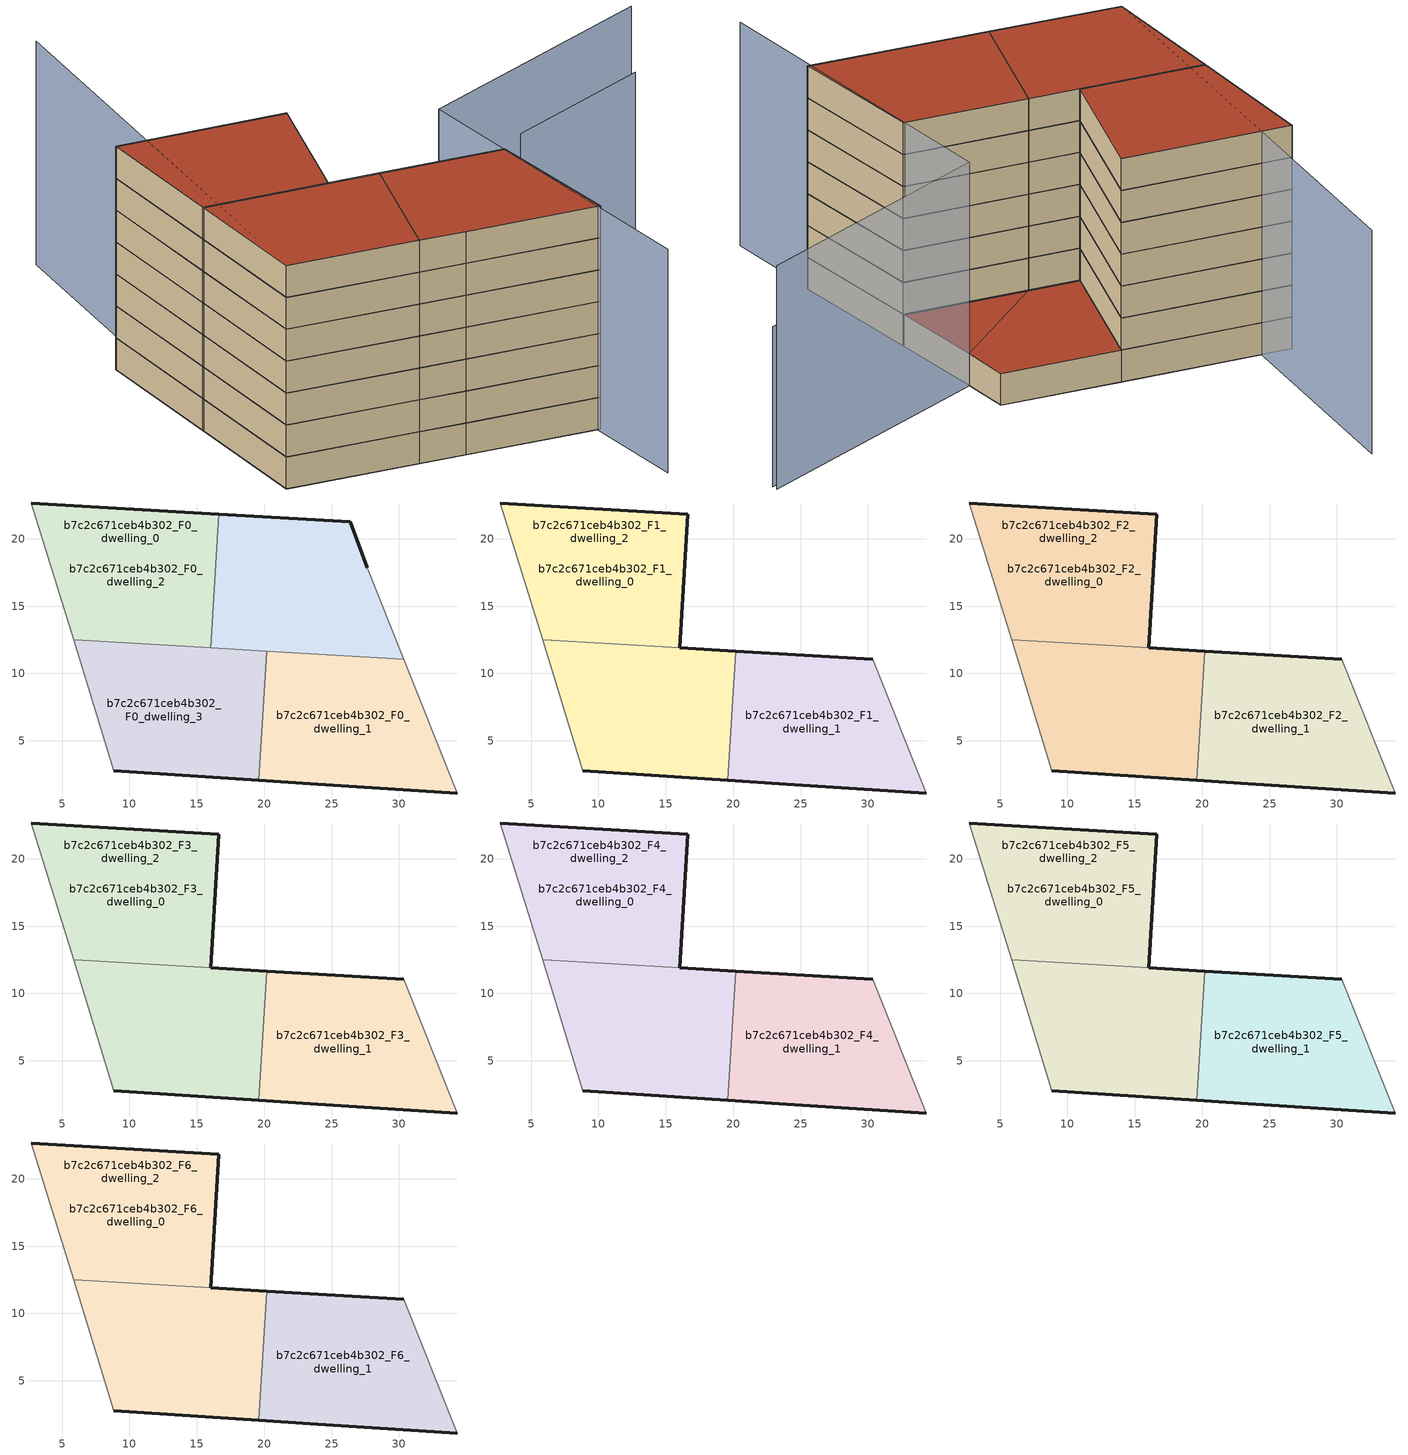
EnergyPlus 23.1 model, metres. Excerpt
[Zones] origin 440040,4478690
b7c2c671ceb4b302_F0_dwelling_0
 floor ground (EU_floor_Construction): 16.02,11.89 16.61,21.83 2.72,22.65 5.85,12.5 z0; 19.62,2.08 16.02,11.89 5.85,12.5 8.85,2.8 z0; 19.62,2.08 20.19,11.64 16.02,11.89 z0; 27.65,17.85 26.39,21.24 16.61,21.83 16.02,11.89 20.19,11.65 z0; 30.37,11.04 27.65,17.85 20.19,11.65 z0
 wall outside (EU_wall_Construction): 19.62,2.08 8.85,2.8 z0:3
 wall adiabatic (EU_wall_Construction): 8.85,2.8 5.85,12.5 z0:3
 wall to b7c2c671ceb4b302_F0_dwelling_1 (EU_wall_Construction): 20.19,11.64 19.62,2.08 z0:3
 wall to b7c2c671ceb4b302_F0_dwelling_2 (EU_wall_Construction): 5.85,12.5 16.02,11.89 z0:3
 wall to b7c2c671ceb4b302_F0_dwelling_3 (EU_wall_Construction): 16.02,11.89 20.19,11.64 z0:3
 roof outside (EU_floor_Construction): 26.39,21.24 27.65,17.85 20.19,11.64 16.02,11.89 16.61,21.83 z3
b7c2c671ceb4b302_F0_dwelling_1
 floor ground (EU_floor_Construction): 34.33,1.13 30.37,11.04 20.19,11.64 19.62,2.08 23.4,1.83 z0
 wall outside (EU_wall_Construction): 34.33,1.13 23.4,1.83 19.62,2.08 z0:3
 wall adiabatic (EU_wall_Construction): 30.37,11.04 34.33,1.13 z0:3
 wall to b7c2c671ceb4b302_F0_dwelling_3 (EU_wall_Construction): 20.19,11.64 30.37,11.04 z0:3
b7c2c671ceb4b302_F0_dwelling_2
 floor ground (EU_floor_Construction): 16.02,11.89 16.61,21.83 2.72,22.65 5.85,12.5 z0; 19.62,2.08 20.19,11.64 5.85,12.5 8.85,2.8 z0
 wall outside (EU_wall_Construction): 2.72,22.65 16.61,21.83 z0:3
 wall adiabatic (EU_wall_Construction): 5.85,12.5 2.72,22.65 z0:3
 wall to b7c2c671ceb4b302_F0_dwelling_3 (EU_wall_Construction): 16.61,21.83 16.02,11.89 z0:3
b7c2c671ceb4b302_F0_dwelling_3
 floor ground (EU_floor_Construction): 19.62,2.08 16.02,11.89 5.85,12.5 8.85,2.8 z0; 19.62,2.08 20.19,11.64 16.02,11.89 z0; 27.65,17.85 26.39,21.24 16.61,21.83 16.02,11.89 20.19,11.65 z0; 30.37,11.04 27.65,17.85 20.19,11.65 z0
 wall outside (EU_wall_Construction): 16.61,21.83 26.39,21.24 27.65,17.85 z0:3
 wall adiabatic (EU_wall_Construction): 27.65,17.85 30.37,11.04 z0:3
 ceiling adiabatic (EU_roof_Construction): 16.02,11.89 19.62,2.08 8.85,2.8 5.85,12.5 z3; 20.19,11.64 19.62,2.08 16.02,11.89 z3
 roof outside (EU_roof_Construction): 26.39,21.24 27.65,17.85 20.19,11.64 16.02,11.89 16.61,21.83 z3; 27.65,17.85 30.37,11.04 20.19,11.65 z3
b7c2c671ceb4b302_F1_dwelling_0
 floor to b7c2c671ceb4b302_F0_dwelling_0 (EU_floor_Construction): 19.62,2.08 20.19,11.64 5.85,12.5 8.85,2.8 z3
 floor adiabatic (EU_floor_Construction): 16.02,11.89 16.61,21.83 2.72,22.65 5.85,12.5 z3
 wall outside (EU_wall_Construction): 19.62,2.08 8.85,2.8 / 16.02,11.89 20.19,11.64 z3:6
 wall adiabatic (EU_wall_Construction): 8.85,2.8 5.85,12.5 z3:6
 wall to b7c2c671ceb4b302_F1_dwelling_1 (EU_wall_Construction): 20.19,11.64 19.62,2.08 z3:6
 wall to b7c2c671ceb4b302_F1_dwelling_2 (EU_wall_Construction): 5.85,12.5 16.02,11.89 z3:6
b7c2c671ceb4b302_F1_dwelling_1
 floor to b7c2c671ceb4b302_F0_dwelling_1 (EU_floor_Construction): 34.33,1.13 30.37,11.04 20.19,11.64 19.62,2.08 23.4,1.83 z3
 wall outside (EU_wall_Construction): 34.33,1.13 23.4,1.83 19.62,2.08 / 20.19,11.64 30.37,11.04 z3:6
 wall adiabatic (EU_wall_Construction): 30.37,11.04 34.33,1.13 z3:6
b7c2c671ceb4b302_F1_dwelling_2
 floor to b7c2c671ceb4b302_F0_dwelling_2 (EU_floor_Construction): 16.02,11.89 16.61,21.83 2.72,22.65 5.85,12.5 z3; 19.62,2.08 20.19,11.64 5.85,12.5 8.85,2.8 z3
 wall outside (EU_wall_Construction): 2.72,22.65 16.61,21.83 16.02,11.89 z3:6
 wall adiabatic (EU_wall_Construction): 5.85,12.5 2.72,22.65 z3:6
b7c2c671ceb4b302_F2_dwelling_0
 floor adiabatic (EU_floor_Construction): 19.62,2.08 20.19,11.64 5.85,12.5 8.85,2.8 z6; 16.02,11.89 16.61,21.83 2.72,22.65 5.85,12.5 z6
 wall outside (EU_wall_Construction): 19.62,2.08 8.85,2.8 / 16.02,11.89 20.19,11.64 z6:9
 wall adiabatic (EU_wall_Construction): 8.85,2.8 5.85,12.5 z6:9
 wall to b7c2c671ceb4b302_F2_dwelling_1 (EU_wall_Construction): 20.19,11.64 19.62,2.08 z6:9
 wall to b7c2c671ceb4b302_F2_dwelling_2 (EU_wall_Construction): 5.85,12.5 16.02,11.89 z6:9
b7c2c671ceb4b302_F2_dwelling_1
 floor to b7c2c671ceb4b302_F1_dwelling_1 (EU_floor_Construction): 34.33,1.13 30.37,11.04 20.19,11.64 19.62,2.08 23.4,1.83 z6
 wall outside (EU_wall_Construction): 34.33,1.13 23.4,1.83 19.62,2.08 / 20.19,11.64 30.37,11.04 z6:9
 wall adiabatic (EU_wall_Construction): 30.37,11.04 34.33,1.13 z6:9
b7c2c671ceb4b302_F2_dwelling_2
 floor to b7c2c671ceb4b302_F1_dwelling_2 (EU_floor_Construction): 16.02,11.89 16.61,21.83 2.72,22.65 5.85,12.5 z6; 19.62,2.08 20.19,11.64 5.85,12.5 8.85,2.8 z6
 wall outside (EU_wall_Construction): 2.72,22.65 16.61,21.83 16.02,11.89 z6:9
 wall adiabatic (EU_wall_Construction): 5.85,12.5 2.72,22.65 z6:9
b7c2c671ceb4b302_F3_dwelling_0
 floor adiabatic (EU_floor_Construction): 19.62,2.08 20.19,11.64 5.85,12.5 8.85,2.8 z9; 16.02,11.89 16.61,21.83 2.72,22.65 5.85,12.5 z9
 wall outside (EU_wall_Construction): 19.62,2.08 8.85,2.8 / 16.02,11.89 20.19,11.64 z9:12
 wall adiabatic (EU_wall_Construction): 8.85,2.8 5.85,12.5 z9:12
 wall to b7c2c671ceb4b302_F3_dwelling_1 (EU_wall_Construction): 20.19,11.64 19.62,2.08 z9:12
 wall to b7c2c671ceb4b302_F3_dwelling_2 (EU_wall_Construction): 5.85,12.5 16.02,11.89 z9:12
b7c2c671ceb4b302_F3_dwelling_1
 floor to b7c2c671ceb4b302_F2_dwelling_1 (EU_floor_Construction): 34.33,1.13 30.37,11.04 20.19,11.64 19.62,2.08 23.4,1.83 z9
 wall outside (EU_wall_Construction): 34.33,1.13 23.4,1.83 19.62,2.08 / 20.19,11.64 30.37,11.04 z9:12
 wall adiabatic (EU_wall_Construction): 30.37,11.04 34.33,1.13 z9:12
b7c2c671ceb4b302_F3_dwelling_2
 floor to b7c2c671ceb4b302_F2_dwelling_2 (EU_floor_Construction): 16.02,11.89 16.61,21.83 2.72,22.65 5.85,12.5 z9; 19.62,2.08 20.19,11.64 5.85,12.5 8.85,2.8 z9
 wall outside (EU_wall_Construction): 2.72,22.65 16.61,21.83 16.02,11.89 z9:12
 wall adiabatic (EU_wall_Construction): 5.85,12.5 2.72,22.65 z9:12
b7c2c671ceb4b302_F4_dwelling_0
 floor adiabatic (EU_floor_Construction): 19.62,2.08 20.19,11.64 5.85,12.5 8.85,2.8 z12; 16.02,11.89 16.61,21.83 2.72,22.65 5.85,12.5 z12
 wall outside (EU_wall_Construction): 19.62,2.08 8.85,2.8 / 16.02,11.89 20.19,11.64 z12:15
 wall adiabatic (EU_wall_Construction): 8.85,2.8 5.85,12.5 z12:15
 wall to b7c2c671ceb4b302_F4_dwelling_1 (EU_wall_Construction): 20.19,11.64 19.62,2.08 z12:15
 wall to b7c2c671ceb4b302_F4_dwelling_2 (EU_wall_Construction): 5.85,12.5 16.02,11.89 z12:15
b7c2c671ceb4b302_F4_dwelling_1
 floor to b7c2c671ceb4b302_F3_dwelling_1 (EU_floor_Construction): 34.33,1.13 30.37,11.04 20.19,11.64 19.62,2.08 23.4,1.83 z12
 wall outside (EU_wall_Construction): 34.33,1.13 23.4,1.83 19.62,2.08 / 20.19,11.64 30.37,11.04 z12:15
 wall adiabatic (EU_wall_Construction): 30.37,11.04 34.33,1.13 z12:15
b7c2c671ceb4b302_F4_dwelling_2
 floor to b7c2c671ceb4b302_F3_dwelling_2 (EU_floor_Construction): 16.02,11.89 16.61,21.83 2.72,22.65 5.85,12.5 z12; 19.62,2.08 20.19,11.64 5.85,12.5 8.85,2.8 z12
 wall outside (EU_wall_Construction): 2.72,22.65 16.61,21.83 16.02,11.89 z12:15
 wall adiabatic (EU_wall_Construction): 5.85,12.5 2.72,22.65 z12:15
b7c2c671ceb4b302_F5_dwelling_0
 floor adiabatic (EU_floor_Construction): 19.62,2.08 20.19,11.64 5.85,12.5 8.85,2.8 z15; 16.02,11.89 16.61,21.83 2.72,22.65 5.85,12.5 z15
 wall outside (EU_wall_Construction): 19.62,2.08 8.85,2.8 / 16.02,11.89 20.19,11.64 z15:18
 wall adiabatic (EU_wall_Construction): 8.85,2.8 5.85,12.5 z15:18
 wall to b7c2c671ceb4b302_F5_dwelling_1 (EU_wall_Construction): 20.19,11.64 19.62,2.08 z15:18
 wall to b7c2c671ceb4b302_F5_dwelling_2 (EU_wall_Construction): 5.85,12.5 16.02,11.89 z15:18
b7c2c671ceb4b302_F5_dwelling_1
 floor to b7c2c671ceb4b302_F4_dwelling_1 (EU_floor_Construction): 34.33,1.13 30.37,11.04 20.19,11.64 19.62,2.08 23.4,1.83 z15
 wall outside (EU_wall_Construction): 34.33,1.13 23.4,1.83 19.62,2.08 / 20.19,11.64 30.37,11.04 z15:18
 wall adiabatic (EU_wall_Construction): 30.37,11.04 34.33,1.13 z15:18
b7c2c671ceb4b302_F5_dwelling_2
 floor to b7c2c671ceb4b302_F4_dwelling_2 (EU_floor_Construction): 16.02,11.89 16.61,21.83 2.72,22.65 5.85,12.5 z15; 19.62,2.08 20.19,11.64 5.85,12.5 8.85,2.8 z15
 wall outside (EU_wall_Construction): 2.72,22.65 16.61,21.83 16.02,11.89 z15:18
 wall adiabatic (EU_wall_Construction): 5.85,12.5 2.72,22.65 z15:18
b7c2c671ceb4b302_F6_dwelling_0
 floor adiabatic (EU_floor_Construction): 19.62,2.08 20.19,11.64 5.85,12.5 8.85,2.8 z18; 16.02,11.89 16.61,21.83 2.72,22.65 5.85,12.5 z18
 wall outside (EU_wall_Construction): 19.62,2.08 8.85,2.8 / 16.02,11.89 20.19,11.64 z18:21
 wall adiabatic (EU_wall_Construction): 8.85,2.8 5.85,12.5 z18:21
 wall to b7c2c671ceb4b302_F6_dwelling_1 (EU_wall_Construction): 20.19,11.64 19.62,2.08 z18:21
 wall to b7c2c671ceb4b302_F6_dwelling_2 (EU_wall_Construction): 5.85,12.5 16.02,11.89 z18:21
 roof outside (EU_roof_Construction): 20.19,11.64 19.62,2.08 8.85,2.8 5.85,12.5 z21; 16.61,21.83 16.02,11.89 5.85,12.5 2.72,22.65 z21
b7c2c671ceb4b302_F6_dwelling_1
 floor to b7c2c671ceb4b302_F5_dwelling_1 (EU_floor_Construction): 34.33,1.13 30.37,11.04 20.19,11.64 19.62,2.08 23.4,1.83 z18
 wall outside (EU_wall_Construction): 34.33,1.13 23.4,1.83 19.62,2.08 / 20.19,11.64 30.37,11.04 z18:21
 wall adiabatic (EU_wall_Construction): 30.37,11.04 34.33,1.13 z18:21
 roof outside (EU_roof_Construction): 30.37,11.04 34.33,1.13 23.4,1.83 19.62,2.08 20.19,11.64 z21
b7c2c671ceb4b302_F6_dwelling_2
 floor to b7c2c671ceb4b302_F5_dwelling_2 (EU_floor_Construction): 16.02,11.89 16.61,21.83 2.72,22.65 5.85,12.5 z18; 19.62,2.08 20.19,11.64 5.85,12.5 8.85,2.8 z18
 wall outside (EU_wall_Construction): 2.72,22.65 16.61,21.83 16.02,11.89 z18:21
 wall adiabatic (EU_wall_Construction): 5.85,12.5 2.72,22.65 z18:21
 roof outside (EU_roof_Construction): 20.19,11.64 19.62,2.08 8.85,2.8 5.85,12.5 z21; 16.61,21.83 16.02,11.89 5.85,12.5 2.72,22.65 z21
shading: 36.91,-6.25 27.65,17.85 / 27.65,17.85 46.64,25.14 / 2.35,38.02 8.85,2.8 z0:21; 46.8,24.72 35.48,20.38 z0:15
[Building]
EU S2 Campaign: North Axis=0; Terrain=City; Solar Distribution=FullExterior
[Site:Location]
Madrid: Latitude=40.5; Longitude=-3.5; Time Zone=1; Elevation=609
[SizingPeriod:WeatherFileDays]
AnnualSizingPeriod: Begin Month=1; Begin Day of Month=1; End Month=12; End Day of Month=31; Day of Week for Start Day=Monday; Use Weather File Daylight Saving Period=No; Use Weather File Rain and Snow Indicators=No
[MATERIAL]
EU_InternalMass_Material: Roughness=MediumRough; Thickness=0.1; Conductivity=1; Density=1800; Specific Heat=900; Thermal Absorptance=0.9; Solar Absorptance=0.7; Visible Absorptance=0.7
[MATERIAL:NOMASS] Roughness=MediumRough; Thermal Absorptance=0.9; Solar Absorptance=0.7; Visible Absorptance=0.7
Name | Thermal Resistance
EU_wall_NoMass | 0.609216
EU_roof_NoMass | 0.513268
EU_floor_NoMass | 0.568163
[CONSTRUCTION]
EU_wall_Construction: EU_wall_NoMass
EU_roof_Construction: EU_roof_NoMass
EU_floor_Construction: EU_floor_NoMass
EU_InternalMass_Construction: EU_InternalMass_Material
[ZONE] Type=1; Multiplier=1; Ceiling Height=autocalculate; Floor Area=autocalculate; Part of Total Floor Area=Yes
Name | Volume
b7c2c671ceb4b302_F0_dwelling_0 | 1079.19
b7c2c671ceb4b302_F1_dwelling_0; b7c2c671ceb4b302_F2_dwelling_0; b7c2c671ceb4b302_F3_dwelling_0; b7c2c671ceb4b302_F4_dwelling_0; b7c2c671ceb4b302_F5_dwelling_0; b7c2c671ceb4b302_F6_dwelling_0; b7c2c671ceb4b302_F0_dwelling_2; b7c2c671ceb4b302_F1_dwelling_2; b7c2c671ceb4b302_F2_dwelling_2; b7c2c671ceb4b302_F3_dwelling_2; b7c2c671ceb4b302_F4_dwelling_2; b7c2c671ceb4b302_F5_dwelling_2; b7c2c671ceb4b302_F6_dwelling_2 | 719.444
b7c2c671ceb4b302_F0_dwelling_1; b7c2c671ceb4b302_F1_dwelling_1; b7c2c671ceb4b302_F2_dwelling_1; b7c2c671ceb4b302_F3_dwelling_1; b7c2c671ceb4b302_F4_dwelling_1; b7c2c671ceb4b302_F5_dwelling_1; b7c2c671ceb4b302_F6_dwelling_1 | 359.761
b7c2c671ceb4b302_F0_dwelling_3 | 719.469
[INTERNALMASS] Construction=EU_InternalMass_Construction
Name | Zone or ZoneList | Surface Area
b7c2c671ceb4b302_F0_dwelling_0_EU_InternalMass | b7c2c671ceb4b302_F0_dwelling_0 | 119.906
b7c2c671ceb4b302_F0_dwelling_1_EU_InternalMass | b7c2c671ceb4b302_F0_dwelling_1 | 119.92
b7c2c671ceb4b302_F0_dwelling_2_EU_InternalMass | b7c2c671ceb4b302_F0_dwelling_2 | 119.908
b7c2c671ceb4b302_F0_dwelling_3_EU_InternalMass | b7c2c671ceb4b302_F0_dwelling_3 | 119.918
b7c2c671ceb4b302_F1_dwelling_0_EU_InternalMass | b7c2c671ceb4b302_F1_dwelling_0 | 159.884
b7c2c671ceb4b302_F1_dwelling_1_EU_InternalMass | b7c2c671ceb4b302_F1_dwelling_1 | 159.884
b7c2c671ceb4b302_F1_dwelling_2_EU_InternalMass | b7c2c671ceb4b302_F1_dwelling_2 | 159.884
b7c2c671ceb4b302_F2_dwelling_0_EU_InternalMass | b7c2c671ceb4b302_F2_dwelling_0 | 159.884
b7c2c671ceb4b302_F2_dwelling_1_EU_InternalMass | b7c2c671ceb4b302_F2_dwelling_1 | 159.884
b7c2c671ceb4b302_F2_dwelling_2_EU_InternalMass | b7c2c671ceb4b302_F2_dwelling_2 | 159.884
b7c2c671ceb4b302_F3_dwelling_0_EU_InternalMass | b7c2c671ceb4b302_F3_dwelling_0 | 159.884
b7c2c671ceb4b302_F3_dwelling_1_EU_InternalMass | b7c2c671ceb4b302_F3_dwelling_1 | 159.884
b7c2c671ceb4b302_F3_dwelling_2_EU_InternalMass | b7c2c671ceb4b302_F3_dwelling_2 | 159.884
b7c2c671ceb4b302_F4_dwelling_0_EU_InternalMass | b7c2c671ceb4b302_F4_dwelling_0 | 159.884
b7c2c671ceb4b302_F4_dwelling_1_EU_InternalMass | b7c2c671ceb4b302_F4_dwelling_1 | 159.884
b7c2c671ceb4b302_F4_dwelling_2_EU_InternalMass | b7c2c671ceb4b302_F4_dwelling_2 | 159.884
b7c2c671ceb4b302_F5_dwelling_0_EU_InternalMass | b7c2c671ceb4b302_F5_dwelling_0 | 159.884
b7c2c671ceb4b302_F5_dwelling_1_EU_InternalMass | b7c2c671ceb4b302_F5_dwelling_1 | 159.884
b7c2c671ceb4b302_F5_dwelling_2_EU_InternalMass | b7c2c671ceb4b302_F5_dwelling_2 | 159.884
b7c2c671ceb4b302_F6_dwelling_0_EU_InternalMass | b7c2c671ceb4b302_F6_dwelling_0 | 159.884
b7c2c671ceb4b302_F6_dwelling_1_EU_InternalMass | b7c2c671ceb4b302_F6_dwelling_1 | 159.884
b7c2c671ceb4b302_F6_dwelling_2_EU_InternalMass | b7c2c671ceb4b302_F6_dwelling_2 | 159.884
[OTHEREQUIPMENT] Fuel Type=Electricity; Design Level Calculation Method=Watts/Area; Power per Zone Floor Area=1; Fraction Latent=0; Fraction Radiant=0; Fraction Lost=0; Carbon Dioxide Generation Rate=0; EndUse Subcategory=EU_Step8_InternalGains
Name | Zone or ZoneList or Space or SpaceList | Schedule
EU_Step8_InternalGain_b7c2c671ceb4b302_F0_dwelling_0_f000 | b7c2c671ceb4b302_F0_dwelling_0 | EU_Step8_GainSchedule_b7c2c671ceb4b302_F0_dwelling_0_f000
EU_Step8_InternalGain_b7c2c671ceb4b302_F0_dwelling_1_f000 | b7c2c671ceb4b302_F0_dwelling_1 | EU_Step8_GainSchedule_b7c2c671ceb4b302_F0_dwelling_1_f000
EU_Step8_InternalGain_b7c2c671ceb4b302_F0_dwelling_2_f000 | b7c2c671ceb4b302_F0_dwelling_2 | EU_Step8_GainSchedule_b7c2c671ceb4b302_F0_dwelling_2_f000
EU_Step8_InternalGain_b7c2c671ceb4b302_F0_dwelling_3_f000 | b7c2c671ceb4b302_F0_dwelling_3 | EU_Step8_GainSchedule_b7c2c671ceb4b302_F0_dwelling_3_f000
EU_Step8_InternalGain_b7c2c671ceb4b302_F1_dwelling_0_f000 | b7c2c671ceb4b302_F1_dwelling_0 | EU_Step8_GainSchedule_b7c2c671ceb4b302_F1_dwelling_0_f000
EU_Step8_InternalGain_b7c2c671ceb4b302_F1_dwelling_1_f000 | b7c2c671ceb4b302_F1_dwelling_1 | EU_Step8_GainSchedule_b7c2c671ceb4b302_F1_dwelling_1_f000
EU_Step8_InternalGain_b7c2c671ceb4b302_F1_dwelling_2_f000 | b7c2c671ceb4b302_F1_dwelling_2 | EU_Step8_GainSchedule_b7c2c671ceb4b302_F1_dwelling_2_f000
EU_Step8_InternalGain_b7c2c671ceb4b302_F2_dwelling_0_f000 | b7c2c671ceb4b302_F2_dwelling_0 | EU_Step8_GainSchedule_b7c2c671ceb4b302_F2_dwelling_0_f000
EU_Step8_InternalGain_b7c2c671ceb4b302_F2_dwelling_1_f000 | b7c2c671ceb4b302_F2_dwelling_1 | EU_Step8_GainSchedule_b7c2c671ceb4b302_F2_dwelling_1_f000
EU_Step8_InternalGain_b7c2c671ceb4b302_F2_dwelling_2_f000 | b7c2c671ceb4b302_F2_dwelling_2 | EU_Step8_GainSchedule_b7c2c671ceb4b302_F2_dwelling_2_f000
EU_Step8_InternalGain_b7c2c671ceb4b302_F3_dwelling_0_f000 | b7c2c671ceb4b302_F3_dwelling_0 | EU_Step8_GainSchedule_b7c2c671ceb4b302_F3_dwelling_0_f000
EU_Step8_InternalGain_b7c2c671ceb4b302_F3_dwelling_1_f000 | b7c2c671ceb4b302_F3_dwelling_1 | EU_Step8_GainSchedule_b7c2c671ceb4b302_F3_dwelling_1_f000
EU_Step8_InternalGain_b7c2c671ceb4b302_F3_dwelling_2_f000 | b7c2c671ceb4b302_F3_dwelling_2 | EU_Step8_GainSchedule_b7c2c671ceb4b302_F3_dwelling_2_f000
EU_Step8_InternalGain_b7c2c671ceb4b302_F4_dwelling_0_f000 | b7c2c671ceb4b302_F4_dwelling_0 | EU_Step8_GainSchedule_b7c2c671ceb4b302_F4_dwelling_0_f000
EU_Step8_InternalGain_b7c2c671ceb4b302_F4_dwelling_1_f000 | b7c2c671ceb4b302_F4_dwelling_1 | EU_Step8_GainSchedule_b7c2c671ceb4b302_F4_dwelling_1_f000
EU_Step8_InternalGain_b7c2c671ceb4b302_F4_dwelling_2_f000 | b7c2c671ceb4b302_F4_dwelling_2 | EU_Step8_GainSchedule_b7c2c671ceb4b302_F4_dwelling_2_f000
EU_Step8_InternalGain_b7c2c671ceb4b302_F5_dwelling_0_f000 | b7c2c671ceb4b302_F5_dwelling_0 | EU_Step8_GainSchedule_b7c2c671ceb4b302_F5_dwelling_0_f000
EU_Step8_InternalGain_b7c2c671ceb4b302_F5_dwelling_1_f000 | b7c2c671ceb4b302_F5_dwelling_1 | EU_Step8_GainSchedule_b7c2c671ceb4b302_F5_dwelling_1_f000
EU_Step8_InternalGain_b7c2c671ceb4b302_F5_dwelling_2_f000 | b7c2c671ceb4b302_F5_dwelling_2 | EU_Step8_GainSchedule_b7c2c671ceb4b302_F5_dwelling_2_f000
EU_Step8_InternalGain_b7c2c671ceb4b302_F6_dwelling_0_f000 | b7c2c671ceb4b302_F6_dwelling_0 | EU_Step8_GainSchedule_b7c2c671ceb4b302_F6_dwelling_0_f000
EU_Step8_InternalGain_b7c2c671ceb4b302_F6_dwelling_1_f000 | b7c2c671ceb4b302_F6_dwelling_1 | EU_Step8_GainSchedule_b7c2c671ceb4b302_F6_dwelling_1_f000
EU_Step8_InternalGain_b7c2c671ceb4b302_F6_dwelling_2_f000 | b7c2c671ceb4b302_F6_dwelling_2 | EU_Step8_GainSchedule_b7c2c671ceb4b302_F6_dwelling_2_f000
[ZONEVENTILATION:DESIGNFLOWRATE] Schedule=EU_AlwaysOn; Design Flow Rate Calculation Method=AirChanges/Hour; Air Changes per Hour=0.752966; Ventilation Type=Natural; Fan Pressure Rise=0; Fan Total Efficiency=1; Constant Term Coefficient=1; Temperature Term Coefficient=0; Velocity Term Coefficient=0; Velocity Squared Term Coefficient=0; Minimum Indoor Temperature=-100; Maximum Indoor Temperature=100; Delta Temperature=-100; Minimum Outdoor Temperature=-100; Maximum Outdoor Temperature=100; Maximum Wind Speed=40
Name | Zone or ZoneList or Space or SpaceList
EU_ConstantAir_b7c2c671ceb4b302_F0_dwelling_0 | b7c2c671ceb4b302_F0_dwelling_0
EU_ConstantAir_b7c2c671ceb4b302_F0_dwelling_1 | b7c2c671ceb4b302_F0_dwelling_1
EU_ConstantAir_b7c2c671ceb4b302_F0_dwelling_2 | b7c2c671ceb4b302_F0_dwelling_2
EU_ConstantAir_b7c2c671ceb4b302_F0_dwelling_3 | b7c2c671ceb4b302_F0_dwelling_3
EU_ConstantAir_b7c2c671ceb4b302_F1_dwelling_0 | b7c2c671ceb4b302_F1_dwelling_0
EU_ConstantAir_b7c2c671ceb4b302_F1_dwelling_1 | b7c2c671ceb4b302_F1_dwelling_1
EU_ConstantAir_b7c2c671ceb4b302_F1_dwelling_2 | b7c2c671ceb4b302_F1_dwelling_2
EU_ConstantAir_b7c2c671ceb4b302_F2_dwelling_0 | b7c2c671ceb4b302_F2_dwelling_0
EU_ConstantAir_b7c2c671ceb4b302_F2_dwelling_1 | b7c2c671ceb4b302_F2_dwelling_1
EU_ConstantAir_b7c2c671ceb4b302_F2_dwelling_2 | b7c2c671ceb4b302_F2_dwelling_2
EU_ConstantAir_b7c2c671ceb4b302_F3_dwelling_0 | b7c2c671ceb4b302_F3_dwelling_0
EU_ConstantAir_b7c2c671ceb4b302_F3_dwelling_1 | b7c2c671ceb4b302_F3_dwelling_1
EU_ConstantAir_b7c2c671ceb4b302_F3_dwelling_2 | b7c2c671ceb4b302_F3_dwelling_2
EU_ConstantAir_b7c2c671ceb4b302_F4_dwelling_0 | b7c2c671ceb4b302_F4_dwelling_0
EU_ConstantAir_b7c2c671ceb4b302_F4_dwelling_1 | b7c2c671ceb4b302_F4_dwelling_1
EU_ConstantAir_b7c2c671ceb4b302_F4_dwelling_2 | b7c2c671ceb4b302_F4_dwelling_2
EU_ConstantAir_b7c2c671ceb4b302_F5_dwelling_0 | b7c2c671ceb4b302_F5_dwelling_0
EU_ConstantAir_b7c2c671ceb4b302_F5_dwelling_1 | b7c2c671ceb4b302_F5_dwelling_1
EU_ConstantAir_b7c2c671ceb4b302_F5_dwelling_2 | b7c2c671ceb4b302_F5_dwelling_2
EU_ConstantAir_b7c2c671ceb4b302_F6_dwelling_0 | b7c2c671ceb4b302_F6_dwelling_0
EU_ConstantAir_b7c2c671ceb4b302_F6_dwelling_1 | b7c2c671ceb4b302_F6_dwelling_1
EU_ConstantAir_b7c2c671ceb4b302_F6_dwelling_2 | b7c2c671ceb4b302_F6_dwelling_2
[HVACTEMPLATE:THERMOSTAT] Constant Heating Setpoint=20; Constant Cooling Setpoint=50
EU_HeatOnly_b7c2c671ceb4b302_F0_dwelling_0; EU_HeatOnly_b7c2c671ceb4b302_F0_dwelling_1; EU_HeatOnly_b7c2c671ceb4b302_F0_dwelling_2; EU_HeatOnly_b7c2c671ceb4b302_F0_dwelling_3; EU_HeatOnly_b7c2c671ceb4b302_F1_dwelling_0; EU_HeatOnly_b7c2c671ceb4b302_F1_dwelling_1; EU_HeatOnly_b7c2c671ceb4b302_F1_dwelling_2; EU_HeatOnly_b7c2c671ceb4b302_F2_dwelling_0; EU_HeatOnly_b7c2c671ceb4b302_F2_dwelling_1; EU_HeatOnly_b7c2c671ceb4b302_F2_dwelling_2; EU_HeatOnly_b7c2c671ceb4b302_F3_dwelling_0; EU_HeatOnly_b7c2c671ceb4b302_F3_dwelling_1; EU_HeatOnly_b7c2c671ceb4b302_F3_dwelling_2; EU_HeatOnly_b7c2c671ceb4b302_F4_dwelling_0; EU_HeatOnly_b7c2c671ceb4b302_F4_dwelling_1; EU_HeatOnly_b7c2c671ceb4b302_F4_dwelling_2; EU_HeatOnly_b7c2c671ceb4b302_F5_dwelling_0; EU_HeatOnly_b7c2c671ceb4b302_F5_dwelling_1; EU_HeatOnly_b7c2c671ceb4b302_F5_dwelling_2; EU_HeatOnly_b7c2c671ceb4b302_F6_dwelling_0; EU_HeatOnly_b7c2c671ceb4b302_F6_dwelling_1; EU_HeatOnly_b7c2c671ceb4b302_F6_dwelling_2
[HVACTEMPLATE:ZONE:IDEALLOADSAIRSYSTEM] System Availability Schedule=EU_AlwaysOn; Maximum Heating Supply Air Temperature=50; Minimum Cooling Supply Air Temperature=13; Maximum Heating Supply Air Humidity Ratio=0.0156; Minimum Cooling Supply Air Humidity Ratio=0.0077; Heating Limit=NoLimit; Cooling Limit=NoLimit; Heating Availability Schedule=EU_AlwaysOn; Cooling Availability Schedule=EU_CoolingOff; Dehumidification Control Type=ConstantSensibleHeatRatio; Cooling Sensible Heat Ratio=0.7; Dehumidification Setpoint=60; Humidification Control Type=None; Humidification Setpoint=30; Outdoor Air Method=None; Outdoor Air Flow Rate per Person=0.00944; Outdoor Air Flow Rate per Zone Floor Area=0; Outdoor Air Flow Rate per Zone=0; Demand Controlled Ventilation Type=None; Outdoor Air Economizer Type=NoEconomizer; Heat Recovery Type=None; Sensible Heat Recovery Effectiveness=0.7; Latent Heat Recovery Effectiveness=0.65
Name | Template Thermostat
b7c2c671ceb4b302_F0_dwelling_0 | EU_HeatOnly_b7c2c671ceb4b302_F0_dwelling_0
b7c2c671ceb4b302_F0_dwelling_1 | EU_HeatOnly_b7c2c671ceb4b302_F0_dwelling_1
b7c2c671ceb4b302_F0_dwelling_2 | EU_HeatOnly_b7c2c671ceb4b302_F0_dwelling_2
b7c2c671ceb4b302_F0_dwelling_3 | EU_HeatOnly_b7c2c671ceb4b302_F0_dwelling_3
b7c2c671ceb4b302_F1_dwelling_0 | EU_HeatOnly_b7c2c671ceb4b302_F1_dwelling_0
b7c2c671ceb4b302_F1_dwelling_1 | EU_HeatOnly_b7c2c671ceb4b302_F1_dwelling_1
b7c2c671ceb4b302_F1_dwelling_2 | EU_HeatOnly_b7c2c671ceb4b302_F1_dwelling_2
b7c2c671ceb4b302_F2_dwelling_0 | EU_HeatOnly_b7c2c671ceb4b302_F2_dwelling_0
b7c2c671ceb4b302_F2_dwelling_1 | EU_HeatOnly_b7c2c671ceb4b302_F2_dwelling_1
b7c2c671ceb4b302_F2_dwelling_2 | EU_HeatOnly_b7c2c671ceb4b302_F2_dwelling_2
b7c2c671ceb4b302_F3_dwelling_0 | EU_HeatOnly_b7c2c671ceb4b302_F3_dwelling_0
b7c2c671ceb4b302_F3_dwelling_1 | EU_HeatOnly_b7c2c671ceb4b302_F3_dwelling_1
b7c2c671ceb4b302_F3_dwelling_2 | EU_HeatOnly_b7c2c671ceb4b302_F3_dwelling_2
b7c2c671ceb4b302_F4_dwelling_0 | EU_HeatOnly_b7c2c671ceb4b302_F4_dwelling_0
b7c2c671ceb4b302_F4_dwelling_1 | EU_HeatOnly_b7c2c671ceb4b302_F4_dwelling_1
b7c2c671ceb4b302_F4_dwelling_2 | EU_HeatOnly_b7c2c671ceb4b302_F4_dwelling_2
b7c2c671ceb4b302_F5_dwelling_0 | EU_HeatOnly_b7c2c671ceb4b302_F5_dwelling_0
b7c2c671ceb4b302_F5_dwelling_1 | EU_HeatOnly_b7c2c671ceb4b302_F5_dwelling_1
b7c2c671ceb4b302_F5_dwelling_2 | EU_HeatOnly_b7c2c671ceb4b302_F5_dwelling_2
b7c2c671ceb4b302_F6_dwelling_0 | EU_HeatOnly_b7c2c671ceb4b302_F6_dwelling_0
b7c2c671ceb4b302_F6_dwelling_1 | EU_HeatOnly_b7c2c671ceb4b302_F6_dwelling_1
b7c2c671ceb4b302_F6_dwelling_2 | EU_HeatOnly_b7c2c671ceb4b302_F6_dwelling_2
[SIZING:ZONE] Zone Cooling Design Supply Air Temperature Input Method=SupplyAirTemperature; Zone Cooling Design Supply Air Temperature=13; Zone Heating Design Supply Air Temperature Input Method=SupplyAirTemperature; Zone Heating Design Supply Air Temperature=50; Zone Cooling Design Supply Air Humidity Ratio=0.008; Zone Heating Design Supply Air Humidity Ratio=0.008; Cooling Design Air Flow Method=DesignDay; Cooling Design Air Flow Rate=0; Cooling Minimum Air Flow per Zone Floor Area=0.000762; Cooling Minimum Air Flow=0; Cooling Minimum Air Flow Fraction=0.2; Heating Design Air Flow Method=DesignDay; Heating Design Air Flow Rate=0; Heating Maximum Air Flow per Zone Floor Area=0.002032; Heating Maximum Air Flow=0.141576; Heating Maximum Air Flow Fraction=0.3; Account for Dedicated Outdoor Air System=No; Dedicated Outdoor Air System Control Strategy=NeutralSupplyAir; Dedicated Outdoor Air Low Setpoint Temperature for Design=autosize; Dedicated Outdoor Air High Setpoint Temperature for Design=autosize; Zone Load Sizing Method=Sensible Load Only No Latent Load; Zone Latent Cooling Design Supply Air Humidity Ratio Input Method=HumidityRatioDifference; Zone Cooling Design Supply Air Humidity Ratio Difference=0.005; Zone Latent Heating Design Supply Air Humidity Ratio Input Method=HumidityRatioDifference; Zone Humidification Design Supply Air Humidity Ratio Difference=0.005
b7c2c671ceb4b302_F0_dwelling_0; b7c2c671ceb4b302_F0_dwelling_1; b7c2c671ceb4b302_F0_dwelling_2; b7c2c671ceb4b302_F0_dwelling_3; b7c2c671ceb4b302_F1_dwelling_0; b7c2c671ceb4b302_F1_dwelling_1; b7c2c671ceb4b302_F1_dwelling_2; b7c2c671ceb4b302_F2_dwelling_0; b7c2c671ceb4b302_F2_dwelling_1; b7c2c671ceb4b302_F2_dwelling_2; b7c2c671ceb4b302_F3_dwelling_0; b7c2c671ceb4b302_F3_dwelling_1; b7c2c671ceb4b302_F3_dwelling_2; b7c2c671ceb4b302_F4_dwelling_0; b7c2c671ceb4b302_F4_dwelling_1; b7c2c671ceb4b302_F4_dwelling_2; b7c2c671ceb4b302_F5_dwelling_0; b7c2c671ceb4b302_F5_dwelling_1; b7c2c671ceb4b302_F5_dwelling_2; b7c2c671ceb4b302_F6_dwelling_0; b7c2c671ceb4b302_F6_dwelling_1; b7c2c671ceb4b302_F6_dwelling_2
[SCHEDULE:CONSTANT]
Name | Hourly Value
EU_AlwaysOn | 1
EU_CoolingOff | 0
[SCHEDULE:FILE] Column Number=1; Rows to Skip at Top=0; Number of Hours of Data=8760; Column Separator=Comma; Interpolate to Timestep=No; Minutes per Item=60; Adjust Schedule for Daylight Savings=Yes
Name | File
EU_Step8_GainSchedule_b7c2c671ceb4b302_F0_dwelling_0_f000 | ../../schedules/b7c2c671ceb4b302/b7c2c671ceb4b302_F0_dwelling_0_f000_gain.csv
EU_Step8_GainSchedule_b7c2c671ceb4b302_F0_dwelling_1_f000 | ../../schedules/b7c2c671ceb4b302/b7c2c671ceb4b302_F0_dwelling_1_f000_gain.csv
EU_Step8_GainSchedule_b7c2c671ceb4b302_F0_dwelling_2_f000 | ../../schedules/b7c2c671ceb4b302/b7c2c671ceb4b302_F0_dwelling_2_f000_gain.csv
EU_Step8_GainSchedule_b7c2c671ceb4b302_F0_dwelling_3_f000 | ../../schedules/b7c2c671ceb4b302/b7c2c671ceb4b302_F0_dwelling_3_f000_gain.csv
EU_Step8_GainSchedule_b7c2c671ceb4b302_F1_dwelling_0_f000 | ../../schedules/b7c2c671ceb4b302/b7c2c671ceb4b302_F1_dwelling_0_f000_gain.csv
EU_Step8_GainSchedule_b7c2c671ceb4b302_F1_dwelling_1_f000 | ../../schedules/b7c2c671ceb4b302/b7c2c671ceb4b302_F1_dwelling_1_f000_gain.csv
EU_Step8_GainSchedule_b7c2c671ceb4b302_F1_dwelling_2_f000 | ../../schedules/b7c2c671ceb4b302/b7c2c671ceb4b302_F1_dwelling_2_f000_gain.csv
EU_Step8_GainSchedule_b7c2c671ceb4b302_F2_dwelling_0_f000 | ../../schedules/b7c2c671ceb4b302/b7c2c671ceb4b302_F2_dwelling_0_f000_gain.csv
EU_Step8_GainSchedule_b7c2c671ceb4b302_F2_dwelling_1_f000 | ../../schedules/b7c2c671ceb4b302/b7c2c671ceb4b302_F2_dwelling_1_f000_gain.csv
EU_Step8_GainSchedule_b7c2c671ceb4b302_F2_dwelling_2_f000 | ../../schedules/b7c2c671ceb4b302/b7c2c671ceb4b302_F2_dwelling_2_f000_gain.csv
EU_Step8_GainSchedule_b7c2c671ceb4b302_F3_dwelling_0_f000 | ../../schedules/b7c2c671ceb4b302/b7c2c671ceb4b302_F3_dwelling_0_f000_gain.csv
EU_Step8_GainSchedule_b7c2c671ceb4b302_F3_dwelling_1_f000 | ../../schedules/b7c2c671ceb4b302/b7c2c671ceb4b302_F3_dwelling_1_f000_gain.csv
EU_Step8_GainSchedule_b7c2c671ceb4b302_F3_dwelling_2_f000 | ../../schedules/b7c2c671ceb4b302/b7c2c671ceb4b302_F3_dwelling_2_f000_gain.csv
EU_Step8_GainSchedule_b7c2c671ceb4b302_F4_dwelling_0_f000 | ../../schedules/b7c2c671ceb4b302/b7c2c671ceb4b302_F4_dwelling_0_f000_gain.csv
EU_Step8_GainSchedule_b7c2c671ceb4b302_F4_dwelling_1_f000 | ../../schedules/b7c2c671ceb4b302/b7c2c671ceb4b302_F4_dwelling_1_f000_gain.csv
EU_Step8_GainSchedule_b7c2c671ceb4b302_F4_dwelling_2_f000 | ../../schedules/b7c2c671ceb4b302/b7c2c671ceb4b302_F4_dwelling_2_f000_gain.csv
EU_Step8_GainSchedule_b7c2c671ceb4b302_F5_dwelling_0_f000 | ../../schedules/b7c2c671ceb4b302/b7c2c671ceb4b302_F5_dwelling_0_f000_gain.csv
EU_Step8_GainSchedule_b7c2c671ceb4b302_F5_dwelling_1_f000 | ../../schedules/b7c2c671ceb4b302/b7c2c671ceb4b302_F5_dwelling_1_f000_gain.csv
EU_Step8_GainSchedule_b7c2c671ceb4b302_F5_dwelling_2_f000 | ../../schedules/b7c2c671ceb4b302/b7c2c671ceb4b302_F5_dwelling_2_f000_gain.csv
EU_Step8_GainSchedule_b7c2c671ceb4b302_F6_dwelling_0_f000 | ../../schedules/b7c2c671ceb4b302/b7c2c671ceb4b302_F6_dwelling_0_f000_gain.csv
EU_Step8_GainSchedule_b7c2c671ceb4b302_F6_dwelling_1_f000 | ../../schedules/b7c2c671ceb4b302/b7c2c671ceb4b302_F6_dwelling_1_f000_gain.csv
EU_Step8_GainSchedule_b7c2c671ceb4b302_F6_dwelling_2_f000 | ../../schedules/b7c2c671ceb4b302/b7c2c671ceb4b302_F6_dwelling_2_f000_gain.csv
